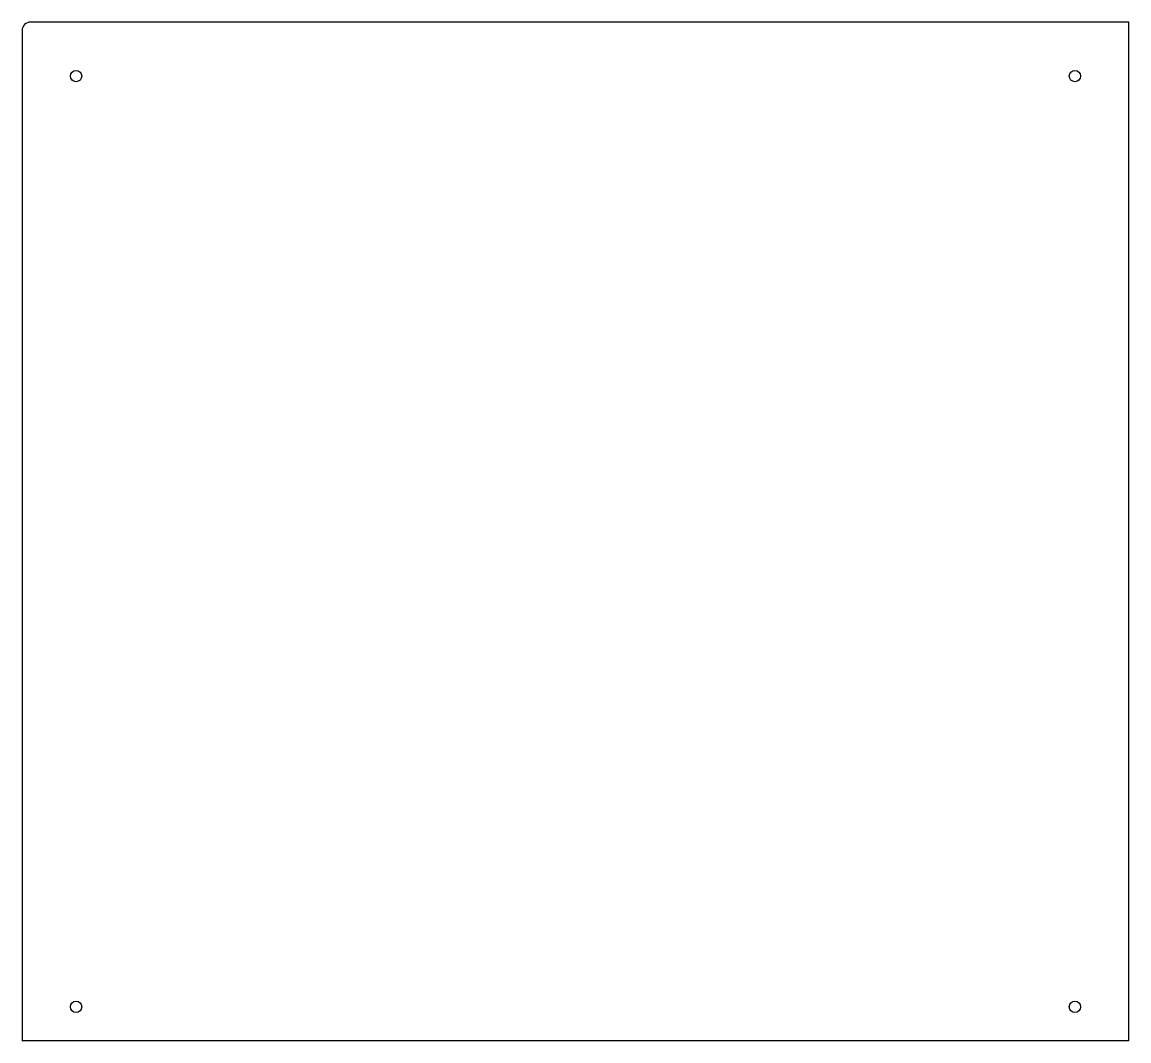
# Model space of a CAD drawing. Header units: millimetres. Extents: x -195 to 195, y -179 to 180.
import ezdxf

# ---------------------------------------------------------------- set-up
doc = ezdxf.new("R2010")
doc.units = ezdxf.units.MM

msp = doc.modelspace()

# ---------------------------------------------------------------- linework, layer by layer
at = {"color": 7, "linetype": 'Continuous', "lineweight": 25}
for p, q in [((195, 180), (-192, 180)), ((195, -179), (195, 180)), ((-195, 177), (-195, -179)), ((195, -179), (-195, -179))]:
    msp.add_line(p, q, dxfattribs=at)
for centre in [(-176, 161), (176, 161), (-176, -167), (176, -167)]:
    msp.add_circle(centre, 2, dxfattribs=at)
msp.add_arc((-192, 177), 3, 90, 180, dxfattribs=at)

doc.saveas('drawing.dxf')
